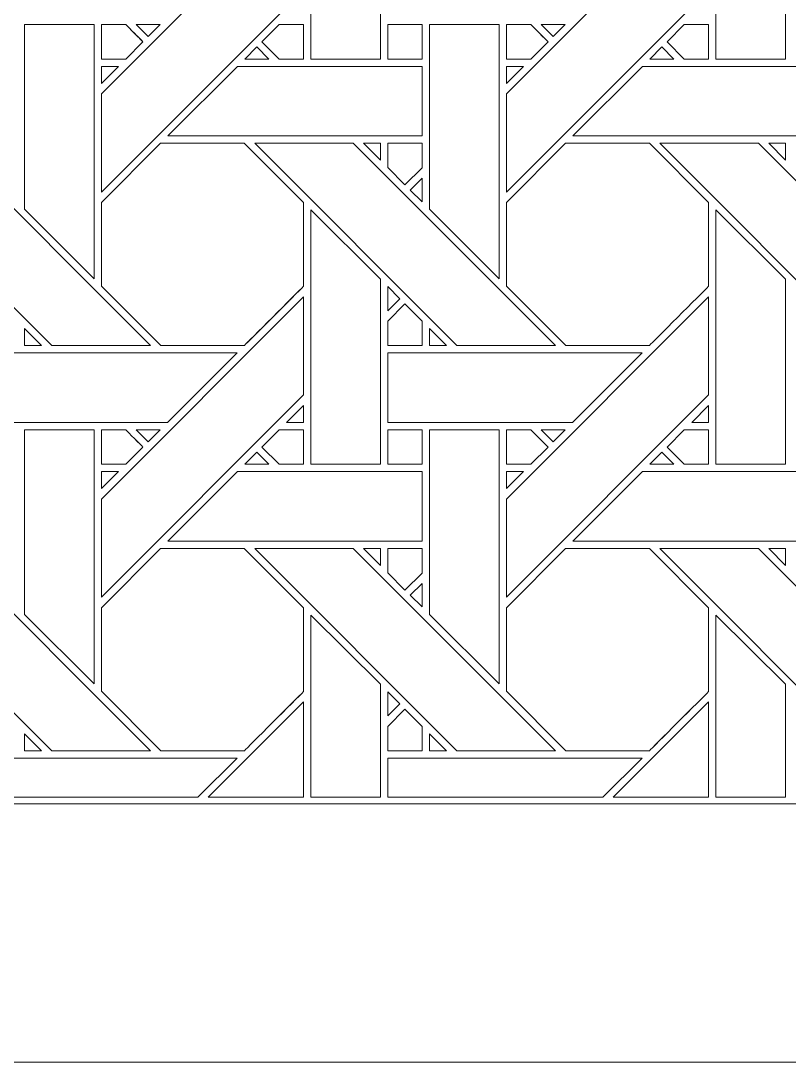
# Model space of a CAD drawing. Header units: inches. Extents: x 8.9 to 15.9, y 4.1 to 14.1.
# Drawn here: x 10.534 to 12.334, y 4.095 to 6.533 of the extents above; entities that cross this region are included whole.
import ezdxf

# ---------------------------------------------------------------- set-up
doc = ezdxf.new("R2010")
doc.units = ezdxf.units.IN
doc.header["$MEASUREMENT"] = 0
doc.layers.add('Design', color=7, linetype='Continuous', lineweight=0)

msp = doc.modelspace()

# ---------------------------------------------------------------- linework, layer by layer
at = {"layer": 'Design'}
for points, knots in [([(12.3829, 14.0948), (10.4499, 14.0948), (8.8829, 12.5278), (8.8829, 10.5948), (8.8829, 10.5948), (8.8829, 4.0948), (8.8829, 4.0948), (8.8829, 4.0948), (15.8829, 4.0948), (15.8829, 4.0948), (15.8829, 4.0948), (15.8829, 10.5948), (15.8829, 10.5948), (15.8829, 12.5278), (14.3159, 14.0948), (12.3829, 14.0948)], [0, 0, 0, 0, 1, 1, 1, 2, 2, 2, 3, 3, 3, 4, 4, 4, 5, 5, 5, 5]), ([(12.3829, 13.4898), (10.7865, 13.4898), (9.4879, 12.1911), (9.4879, 10.5948), (9.4879, 10.5948), (9.4879, 4.6998), (9.4879, 4.6998), (9.4879, 4.6998), (15.2779, 4.6998), (15.2779, 4.6998), (15.2779, 4.6998), (15.2779, 10.5948), (15.2779, 10.5948), (15.2779, 12.1911), (13.9792, 13.4898), (12.3829, 13.4898)], [0, 0, 0, 0, 1, 1, 1, 2, 2, 2, 3, 3, 3, 4, 4, 4, 5, 5, 5, 5]), ([(11.3765, 6.8769), (11.3765, 6.8769), (11.3765, 6.4432), (11.3765, 6.4432), (11.3765, 6.4432), (11.2137, 6.4432), (11.2137, 6.4432), (11.2137, 6.4432), (11.2137, 7.0391), (11.2137, 7.0391), (11.2137, 7.0391), (11.3765, 6.8769), (11.3765, 6.8769)], [0, 0, 0, 0, 1, 1, 1, 2, 2, 2, 3, 3, 3, 4, 4, 4, 4]), ([(12.3252, 6.8769), (12.3252, 6.8769), (12.3252, 6.4432), (12.3252, 6.4432), (12.3252, 6.4432), (12.1625, 6.4432), (12.1625, 6.4432), (12.1625, 6.4432), (12.1625, 7.0391), (12.1625, 7.0391), (12.1625, 7.0391), (12.3252, 6.8769), (12.3252, 6.8769)], [0, 0, 0, 0, 1, 1, 1, 2, 2, 2, 3, 3, 3, 4, 4, 4, 4]), ([(10.7229, 6.3619), (10.7229, 6.3619), (11.1966, 6.8355), (11.1966, 6.8355), (11.1966, 6.8355), (11.1966, 6.6055), (11.1966, 6.6055), (11.1966, 6.6055), (10.7229, 6.1318), (10.7229, 6.1318), (10.7229, 6.1318), (10.7229, 6.3619), (10.7229, 6.3619)], [0, 0, 0, 0, 1, 1, 1, 2, 2, 2, 3, 3, 3, 4, 4, 4, 4]), ([(11.6717, 6.3619), (11.6717, 6.3619), (12.1453, 6.8355), (12.1453, 6.8355), (12.1453, 6.8355), (12.1453, 6.6055), (12.1453, 6.6055), (12.1453, 6.6055), (11.6717, 6.1318), (11.6717, 6.1318), (11.6717, 6.1318), (11.6717, 6.3619), (11.6717, 6.3619)], [0, 0, 0, 0, 1, 1, 1, 2, 2, 2, 3, 3, 3, 4, 4, 4, 4]), ([(10.7058, 6.524), (10.7058, 6.524), (10.7058, 5.9289), (10.7058, 5.9289), (10.7058, 5.9289), (10.5429, 6.0918), (10.5429, 6.0918), (10.5429, 6.0918), (10.5429, 6.524), (10.5429, 6.524), (10.5429, 6.524), (10.7058, 6.524), (10.7058, 6.524)], [0, 0, 0, 0, 1, 1, 1, 2, 2, 2, 3, 3, 3, 4, 4, 4, 4]), ([(10.78, 6.524), (10.7851, 6.5189), (10.8159, 6.4881), (10.8203, 6.4836), (10.8203, 6.4836), (10.7799, 6.4432), (10.7799, 6.4432), (10.7799, 6.4432), (10.7229, 6.4432), (10.7229, 6.4432), (10.7229, 6.4432), (10.7229, 6.524), (10.7229, 6.524), (10.7229, 6.524), (10.78, 6.524), (10.78, 6.524)], [0, 0, 0, 0, 1, 1, 1, 2, 2, 2, 3, 3, 3, 4, 4, 4, 5, 5, 5, 5]), ([(10.8203, 6.4836), (10.8203, 6.4836), (10.7799, 6.4432), (10.7799, 6.4432), (10.7799, 6.4432), (10.7229, 6.4432), (10.7229, 6.4432), (10.7229, 6.4432), (10.7229, 6.524), (10.7229, 6.524), (10.7229, 6.524), (10.78, 6.524), (10.78, 6.524), (10.7855, 6.5185), (10.8203, 6.4836), (10.8203, 6.4836)], [0, 0, 0, 0, 1, 1, 1, 2, 2, 2, 3, 3, 3, 4, 4, 4, 5, 5, 5, 5]), ([(10.8044, 6.524), (10.8044, 6.524), (10.8608, 6.524), (10.8608, 6.524), (10.8608, 6.524), (10.8326, 6.4958), (10.8326, 6.4958), (10.8326, 6.4958), (10.8044, 6.524), (10.8044, 6.524)], [0, 0, 0, 0, 1, 1, 1, 2, 2, 2, 3, 3, 3, 3]), ([(11.1966, 6.524), (11.1966, 6.524), (11.1966, 6.4432), (11.1966, 6.4432), (11.1966, 6.4432), (11.1395, 6.4432), (11.1395, 6.4432), (11.1395, 6.4432), (11.0991, 6.4836), (11.0991, 6.4836), (11.0991, 6.4836), (11.1396, 6.524), (11.1396, 6.524), (11.1396, 6.524), (11.1966, 6.524), (11.1966, 6.524)], [0, 0, 0, 0, 1, 1, 1, 2, 2, 2, 3, 3, 3, 4, 4, 4, 5, 5, 5, 5]), ([(11.0991, 6.4836), (11.0991, 6.4836), (11.1396, 6.524), (11.1396, 6.524), (11.1396, 6.524), (11.1966, 6.524), (11.1966, 6.524), (11.1966, 6.524), (11.1966, 6.4432), (11.1966, 6.4432), (11.1966, 6.4432), (11.1395, 6.4432), (11.1395, 6.4432), (11.1395, 6.4432), (11.0991, 6.4836), (11.0991, 6.4836)], [0, 0, 0, 0, 1, 1, 1, 2, 2, 2, 3, 3, 3, 4, 4, 4, 5, 5, 5, 5]), ([(11.474, 6.4432), (11.474, 6.4432), (11.3938, 6.4432), (11.3938, 6.4432), (11.3938, 6.4432), (11.3938, 6.524), (11.3938, 6.524), (11.3938, 6.524), (11.474, 6.524), (11.474, 6.524), (11.474, 6.524), (11.474, 6.4432), (11.474, 6.4432)], [0, 0, 0, 0, 1, 1, 1, 2, 2, 2, 3, 3, 3, 4, 4, 4, 4]), ([(11.3938, 6.524), (11.3938, 6.524), (11.474, 6.524), (11.474, 6.524), (11.474, 6.524), (11.474, 6.4432), (11.474, 6.4432), (11.474, 6.4432), (11.3938, 6.4432), (11.3938, 6.4432), (11.3938, 6.4432), (11.3938, 6.524), (11.3938, 6.524)], [0, 0, 0, 0, 1, 1, 1, 2, 2, 2, 3, 3, 3, 4, 4, 4, 4]), ([(11.6545, 6.524), (11.6545, 6.524), (11.6545, 5.9289), (11.6545, 5.9289), (11.6545, 5.9289), (11.4916, 6.0918), (11.4916, 6.0918), (11.4916, 6.0918), (11.4916, 6.524), (11.4916, 6.524), (11.4916, 6.524), (11.6545, 6.524), (11.6545, 6.524)], [0, 0, 0, 0, 1, 1, 1, 2, 2, 2, 3, 3, 3, 4, 4, 4, 4]), ([(11.7287, 6.524), (11.7339, 6.5189), (11.7646, 6.4881), (11.7691, 6.4836), (11.7691, 6.4836), (11.7286, 6.4432), (11.7286, 6.4432), (11.7286, 6.4432), (11.6717, 6.4432), (11.6717, 6.4432), (11.6717, 6.4432), (11.6717, 6.524), (11.6717, 6.524), (11.6717, 6.524), (11.7287, 6.524), (11.7287, 6.524)], [0, 0, 0, 0, 1, 1, 1, 2, 2, 2, 3, 3, 3, 4, 4, 4, 5, 5, 5, 5]), ([(11.6717, 6.524), (11.6717, 6.524), (11.7287, 6.524), (11.7287, 6.524), (11.734, 6.5188), (11.7647, 6.488), (11.7691, 6.4836), (11.7691, 6.4836), (11.7286, 6.4432), (11.7286, 6.4432), (11.7286, 6.4432), (11.6717, 6.4432), (11.6717, 6.4432), (11.6717, 6.4432), (11.6717, 6.524), (11.6717, 6.524)], [0, 0, 0, 0, 1, 1, 1, 2, 2, 2, 3, 3, 3, 4, 4, 4, 5, 5, 5, 5]), ([(11.8096, 6.524), (11.8096, 6.524), (11.7813, 6.4958), (11.7813, 6.4958), (11.7813, 6.4958), (11.7531, 6.524), (11.7531, 6.524), (11.7531, 6.524), (11.8096, 6.524), (11.8096, 6.524)], [0, 0, 0, 0, 1, 1, 1, 2, 2, 2, 3, 3, 3, 3]), ([(12.1453, 6.524), (12.1453, 6.524), (12.1453, 6.4432), (12.1453, 6.4432), (12.1453, 6.4432), (12.0882, 6.4432), (12.0882, 6.4432), (12.0882, 6.4432), (12.0479, 6.4836), (12.0479, 6.4836), (12.0479, 6.4836), (12.0883, 6.524), (12.0883, 6.524), (12.0883, 6.524), (12.1453, 6.524), (12.1453, 6.524)], [0, 0, 0, 0, 1, 1, 1, 2, 2, 2, 3, 3, 3, 4, 4, 4, 5, 5, 5, 5]), ([(12.0479, 6.4836), (12.0479, 6.4836), (12.0883, 6.524), (12.0883, 6.524), (12.0883, 6.524), (12.1453, 6.524), (12.1453, 6.524), (12.1453, 6.524), (12.1453, 6.4432), (12.1453, 6.4432), (12.1453, 6.4432), (12.0882, 6.4432), (12.0882, 6.4432), (12.0882, 6.4432), (12.0479, 6.4836), (12.0479, 6.4836)], [0, 0, 0, 0, 1, 1, 1, 2, 2, 2, 3, 3, 3, 4, 4, 4, 5, 5, 5, 5]), ([(11.1153, 6.4432), (11.1153, 6.4432), (11.0588, 6.4432), (11.0588, 6.4432), (11.0588, 6.4432), (11.087, 6.4715), (11.087, 6.4715), (11.087, 6.4715), (11.1153, 6.4432), (11.1153, 6.4432)], [0, 0, 0, 0, 1, 1, 1, 2, 2, 2, 3, 3, 3, 3]), ([(12.064, 6.4432), (12.064, 6.4432), (12.0075, 6.4432), (12.0075, 6.4432), (12.0075, 6.4432), (12.0358, 6.4715), (12.0358, 6.4715), (12.0358, 6.4715), (12.064, 6.4432), (12.064, 6.4432)], [0, 0, 0, 0, 1, 1, 1, 2, 2, 2, 3, 3, 3, 3]), ([(10.7628, 6.4261), (10.7628, 6.4261), (10.7229, 6.3863), (10.7229, 6.3863), (10.7229, 6.3863), (10.7229, 6.4261), (10.7229, 6.4261), (10.7229, 6.4261), (10.7628, 6.4261), (10.7628, 6.4261)], [0, 0, 0, 0, 1, 1, 1, 2, 2, 2, 3, 3, 3, 3]), ([(10.8788, 6.2633), (10.8788, 6.2633), (11.0416, 6.4261), (11.0416, 6.4261), (11.0416, 6.4261), (11.4741, 6.4261), (11.4741, 6.4261), (11.4741, 6.4261), (11.4741, 6.2633), (11.4741, 6.2633), (11.4741, 6.2633), (10.8788, 6.2633), (10.8788, 6.2633)], [0, 0, 0, 0, 1, 1, 1, 2, 2, 2, 3, 3, 3, 4, 4, 4, 4]), ([(11.7115, 6.4261), (11.7115, 6.4261), (11.6717, 6.3863), (11.6717, 6.3863), (11.6717, 6.3863), (11.6717, 6.4261), (11.6717, 6.4261), (11.6717, 6.4261), (11.7115, 6.4261), (11.7115, 6.4261)], [0, 0, 0, 0, 1, 1, 1, 2, 2, 2, 3, 3, 3, 3]), ([(11.8275, 6.2633), (11.8275, 6.2633), (11.9904, 6.4261), (11.9904, 6.4261), (11.9904, 6.4261), (12.4228, 6.4261), (12.4228, 6.4261), (12.4228, 6.4261), (12.4228, 6.2633), (12.4228, 6.2633), (12.4228, 6.2633), (11.8275, 6.2633), (11.8275, 6.2633)], [0, 0, 0, 0, 1, 1, 1, 2, 2, 2, 3, 3, 3, 4, 4, 4, 4]), ([(10.3643, 6.2462), (10.3643, 6.2462), (10.838, 5.7725), (10.838, 5.7725), (10.838, 5.7725), (10.6069, 5.7725), (10.6069, 5.7725), (10.6069, 5.7725), (10.1334, 6.2462), (10.1334, 6.2462), (10.1334, 6.2462), (10.3643, 6.2462), (10.3643, 6.2462)], [0, 0, 0, 0, 1, 1, 1, 2, 2, 2, 3, 3, 3, 4, 4, 4, 4]), ([(10.8616, 6.2461), (10.8616, 6.2461), (11.0578, 6.2461), (11.0578, 6.2461), (11.0578, 6.2461), (11.1966, 6.1074), (11.1966, 6.1074), (11.1966, 6.1074), (11.1966, 5.9112), (11.1966, 5.9112), (11.1788, 5.8932), (11.0669, 5.7815), (11.0579, 5.7725), (11.0579, 5.7725), (10.8622, 5.7725), (10.8622, 5.7725), (10.8622, 5.7725), (10.7229, 5.9117), (10.7229, 5.9117), (10.7229, 5.9117), (10.7229, 6.1074), (10.7229, 6.1074), (10.7229, 6.1074), (10.8616, 6.2461), (10.8616, 6.2461)], [0, 0, 0, 0, 1, 1, 1, 2, 2, 2, 3, 3, 3, 4, 4, 4, 5, 5, 5, 6, 6, 6, 7, 7, 7, 8, 8, 8, 8]), ([(10.7229, 6.1074), (10.7229, 6.1074), (10.8616, 6.2461), (10.8616, 6.2461), (10.8616, 6.2461), (11.0578, 6.2461), (11.0578, 6.2461), (11.0578, 6.2461), (11.1966, 6.1074), (11.1966, 6.1074), (11.1966, 6.1074), (11.1966, 5.9112), (11.1966, 5.9112), (11.1784, 5.8929), (11.0666, 5.7812), (11.0579, 5.7725), (11.0579, 5.7725), (10.8622, 5.7725), (10.8622, 5.7725), (10.8622, 5.7725), (10.7229, 5.9117), (10.7229, 5.9117), (10.7229, 5.9117), (10.7229, 6.1074), (10.7229, 6.1074)], [0, 0, 0, 0, 1, 1, 1, 2, 2, 2, 3, 3, 3, 4, 4, 4, 5, 5, 5, 6, 6, 6, 7, 7, 7, 8, 8, 8, 8]), ([(11.0821, 6.2462), (11.0821, 6.2462), (11.313, 6.2462), (11.313, 6.2462), (11.313, 6.2462), (11.7867, 5.7725), (11.7867, 5.7725), (11.7867, 5.7725), (11.5556, 5.7725), (11.5556, 5.7725), (11.5556, 5.7725), (11.0821, 6.2462), (11.0821, 6.2462)], [0, 0, 0, 0, 1, 1, 1, 2, 2, 2, 3, 3, 3, 4, 4, 4, 4]), ([(11.3766, 6.2461), (11.3766, 6.2461), (11.3766, 6.2063), (11.3766, 6.2063), (11.3766, 6.2063), (11.3372, 6.2461), (11.3372, 6.2461), (11.3372, 6.2461), (11.3766, 6.2461), (11.3766, 6.2461)], [0, 0, 0, 0, 1, 1, 1, 2, 2, 2, 3, 3, 3, 3]), ([(11.474, 6.2461), (11.474, 6.2461), (11.474, 6.1885), (11.474, 6.1885), (11.474, 6.1885), (11.4341, 6.1486), (11.4341, 6.1486), (11.4341, 6.1486), (11.3938, 6.1889), (11.3938, 6.1889), (11.3938, 6.1889), (11.3938, 6.2461), (11.3938, 6.2461), (11.3938, 6.2461), (11.474, 6.2461), (11.474, 6.2461)], [0, 0, 0, 0, 1, 1, 1, 2, 2, 2, 3, 3, 3, 4, 4, 4, 5, 5, 5, 5]), ([(11.4341, 6.1486), (11.4341, 6.1486), (11.3938, 6.1889), (11.3938, 6.1889), (11.3938, 6.1889), (11.3938, 6.2461), (11.3938, 6.2461), (11.3938, 6.2461), (11.474, 6.2461), (11.474, 6.2461), (11.474, 6.2461), (11.474, 6.1885), (11.474, 6.1885), (11.474, 6.1885), (11.4341, 6.1486), (11.4341, 6.1486)], [0, 0, 0, 0, 1, 1, 1, 2, 2, 2, 3, 3, 3, 4, 4, 4, 5, 5, 5, 5]), ([(11.8104, 6.2461), (11.8104, 6.2461), (12.0066, 6.2461), (12.0066, 6.2461), (12.0066, 6.2461), (12.1453, 6.1074), (12.1453, 6.1074), (12.1453, 6.1074), (12.1453, 5.9112), (12.1453, 5.9112), (12.1275, 5.8932), (12.0156, 5.7815), (12.0066, 5.7725), (12.0066, 5.7725), (11.8109, 5.7725), (11.8109, 5.7725), (11.8109, 5.7725), (11.6717, 5.9117), (11.6717, 5.9117), (11.6717, 5.9117), (11.6717, 6.1074), (11.6717, 6.1074), (11.6717, 6.1074), (11.8104, 6.2461), (11.8104, 6.2461)], [0, 0, 0, 0, 1, 1, 1, 2, 2, 2, 3, 3, 3, 4, 4, 4, 5, 5, 5, 6, 6, 6, 7, 7, 7, 8, 8, 8, 8]), ([(11.6717, 5.9117), (11.6717, 5.9117), (11.6717, 6.1074), (11.6717, 6.1074), (11.6717, 6.1074), (11.8104, 6.2461), (11.8104, 6.2461), (11.8104, 6.2461), (12.0066, 6.2461), (12.0066, 6.2461), (12.0066, 6.2461), (12.1453, 6.1074), (12.1453, 6.1074), (12.1453, 6.1074), (12.1453, 5.9112), (12.1453, 5.9112), (12.1275, 5.8932), (12.0156, 5.7815), (12.0066, 5.7725), (12.0066, 5.7725), (11.8109, 5.7725), (11.8109, 5.7725), (11.8109, 5.7725), (11.6717, 5.9117), (11.6717, 5.9117)], [0, 0, 0, 0, 1, 1, 1, 2, 2, 2, 3, 3, 3, 4, 4, 4, 5, 5, 5, 6, 6, 6, 7, 7, 7, 8, 8, 8, 8]), ([(12.0308, 6.2462), (12.0308, 6.2462), (12.2618, 6.2462), (12.2618, 6.2462), (12.2618, 6.2462), (12.7354, 5.7725), (12.7354, 5.7725), (12.7354, 5.7725), (12.5044, 5.7725), (12.5044, 5.7725), (12.5044, 5.7725), (12.0308, 6.2462), (12.0308, 6.2462)], [0, 0, 0, 0, 1, 1, 1, 2, 2, 2, 3, 3, 3, 4, 4, 4, 4]), ([(12.3253, 6.2461), (12.3253, 6.2461), (12.3253, 6.2063), (12.3253, 6.2063), (12.3253, 6.2063), (12.2859, 6.2461), (12.2859, 6.2461), (12.2859, 6.2461), (12.3253, 6.2461), (12.3253, 6.2461)], [0, 0, 0, 0, 1, 1, 1, 2, 2, 2, 3, 3, 3, 3]), ([(11.4741, 6.1643), (11.4741, 6.1643), (11.4741, 6.1091), (11.4741, 6.1091), (11.4741, 6.1091), (11.4463, 6.1365), (11.4463, 6.1365), (11.4463, 6.1365), (11.4741, 6.1643), (11.4741, 6.1643)], [0, 0, 0, 0, 1, 1, 1, 2, 2, 2, 3, 3, 3, 3]), ([(11.3765, 5.9282), (11.3765, 5.9282), (11.3765, 5.4945), (11.3765, 5.4945), (11.3765, 5.4945), (11.2137, 5.4945), (11.2137, 5.4945), (11.2137, 5.4945), (11.2137, 6.0903), (11.2137, 6.0903), (11.2137, 6.0903), (11.3765, 5.9282), (11.3765, 5.9282)], [0, 0, 0, 0, 1, 1, 1, 2, 2, 2, 3, 3, 3, 4, 4, 4, 4]), ([(12.3252, 5.9282), (12.3252, 5.9282), (12.3252, 5.4945), (12.3252, 5.4945), (12.3252, 5.4945), (12.1625, 5.4945), (12.1625, 5.4945), (12.1625, 5.4945), (12.1625, 6.0903), (12.1625, 6.0903), (12.1625, 6.0903), (12.3252, 5.9282), (12.3252, 5.9282)], [0, 0, 0, 0, 1, 1, 1, 2, 2, 2, 3, 3, 3, 4, 4, 4, 4]), ([(11.3938, 5.8539), (11.3938, 5.8539), (11.3938, 5.9107), (11.3938, 5.9107), (11.3938, 5.9107), (11.422, 5.8821), (11.422, 5.8821), (11.422, 5.8821), (11.3938, 5.8539), (11.3938, 5.8539)], [0, 0, 0, 0, 1, 1, 1, 2, 2, 2, 3, 3, 3, 3]), ([(10.7229, 5.4132), (10.7229, 5.4132), (11.1966, 5.8868), (11.1966, 5.8868), (11.1966, 5.8868), (11.1966, 5.6567), (11.1966, 5.6567), (11.1966, 5.6567), (10.7229, 5.1831), (10.7229, 5.1831), (10.7229, 5.1831), (10.7229, 5.4132), (10.7229, 5.4132)], [0, 0, 0, 0, 1, 1, 1, 2, 2, 2, 3, 3, 3, 4, 4, 4, 4]), ([(11.6717, 5.4132), (11.6717, 5.4132), (12.1453, 5.8868), (12.1453, 5.8868), (12.1453, 5.8868), (12.1453, 5.6567), (12.1453, 5.6567), (12.1453, 5.6567), (11.6717, 5.1831), (11.6717, 5.1831), (11.6717, 5.1831), (11.6717, 5.4132), (11.6717, 5.4132)], [0, 0, 0, 0, 1, 1, 1, 2, 2, 2, 3, 3, 3, 4, 4, 4, 4]), ([(11.3938, 5.7722), (11.3938, 5.7722), (11.3938, 5.8295), (11.3938, 5.8295), (11.3938, 5.8295), (11.4341, 5.8699), (11.4341, 5.8699), (11.4341, 5.8699), (11.4745, 5.8295), (11.4745, 5.8295), (11.4745, 5.8295), (11.4745, 5.7722), (11.4745, 5.7722), (11.4745, 5.7722), (11.3938, 5.7722), (11.3938, 5.7722)], [0, 0, 0, 0, 1, 1, 1, 2, 2, 2, 3, 3, 3, 4, 4, 4, 5, 5, 5, 5]), ([(11.3938, 5.7722), (11.3938, 5.7722), (11.3938, 5.8295), (11.3938, 5.8295), (11.3938, 5.8295), (11.4341, 5.8699), (11.4341, 5.8699), (11.4341, 5.8699), (11.4745, 5.8295), (11.4745, 5.8295), (11.4745, 5.8295), (11.4745, 5.7722), (11.4745, 5.7722), (11.4745, 5.7722), (11.3938, 5.7722), (11.3938, 5.7722)], [0, 0, 0, 0, 1, 1, 1, 2, 2, 2, 3, 3, 3, 4, 4, 4, 5, 5, 5, 5]), ([(10.5827, 5.7725), (10.5827, 5.7725), (10.543, 5.7725), (10.543, 5.7725), (10.543, 5.7725), (10.543, 5.8123), (10.543, 5.8123), (10.543, 5.8123), (10.5827, 5.7725), (10.5827, 5.7725)], [0, 0, 0, 0, 1, 1, 1, 2, 2, 2, 3, 3, 3, 3]), ([(11.5314, 5.7725), (11.5314, 5.7725), (11.4917, 5.7725), (11.4917, 5.7725), (11.4917, 5.7725), (11.4917, 5.8123), (11.4917, 5.8123), (11.4917, 5.8123), (11.5314, 5.7725), (11.5314, 5.7725)], [0, 0, 0, 0, 1, 1, 1, 2, 2, 2, 3, 3, 3, 3]), ([(10.4451, 5.5926), (10.4451, 5.5926), (10.4451, 5.7552), (10.4451, 5.7552), (10.4451, 5.7552), (11.0408, 5.7552), (11.0408, 5.7552), (11.0408, 5.7552), (10.8781, 5.5926), (10.8781, 5.5926), (10.8781, 5.5926), (10.4451, 5.5926), (10.4451, 5.5926)], [0, 0, 0, 0, 1, 1, 1, 2, 2, 2, 3, 3, 3, 4, 4, 4, 4]), ([(11.3938, 5.5926), (11.3938, 5.5926), (11.3938, 5.7552), (11.3938, 5.7552), (11.3938, 5.7552), (11.9895, 5.7552), (11.9895, 5.7552), (11.9895, 5.7552), (11.8268, 5.5926), (11.8268, 5.5926), (11.8268, 5.5926), (11.3938, 5.5926), (11.3938, 5.5926)], [0, 0, 0, 0, 1, 1, 1, 2, 2, 2, 3, 3, 3, 4, 4, 4, 4]), ([(11.1568, 5.5926), (11.1568, 5.5926), (11.1966, 5.6323), (11.1966, 5.6323), (11.1966, 5.6323), (11.1966, 5.5926), (11.1966, 5.5926), (11.1966, 5.5926), (11.1568, 5.5926), (11.1568, 5.5926)], [0, 0, 0, 0, 1, 1, 1, 2, 2, 2, 3, 3, 3, 3]), ([(12.1056, 5.5926), (12.1056, 5.5926), (12.1453, 5.6323), (12.1453, 5.6323), (12.1453, 5.6323), (12.1453, 5.5926), (12.1453, 5.5926), (12.1453, 5.5926), (12.1056, 5.5926), (12.1056, 5.5926)], [0, 0, 0, 0, 1, 1, 1, 2, 2, 2, 3, 3, 3, 3]), ([(10.7058, 5.5753), (10.7058, 5.5753), (10.7058, 4.9802), (10.7058, 4.9802), (10.7058, 4.9802), (10.5429, 5.1431), (10.5429, 5.1431), (10.5429, 5.1431), (10.5429, 5.5753), (10.5429, 5.5753), (10.5429, 5.5753), (10.7058, 5.5753), (10.7058, 5.5753)], [0, 0, 0, 0, 1, 1, 1, 2, 2, 2, 3, 3, 3, 4, 4, 4, 4]), ([(10.78, 5.5753), (10.7851, 5.5701), (10.8159, 5.5393), (10.8203, 5.5349), (10.8203, 5.5349), (10.7799, 5.4945), (10.7799, 5.4945), (10.7799, 5.4945), (10.7229, 5.4945), (10.7229, 5.4945), (10.7229, 5.4945), (10.7229, 5.5753), (10.7229, 5.5753), (10.7229, 5.5753), (10.78, 5.5753), (10.78, 5.5753)], [0, 0, 0, 0, 1, 1, 1, 2, 2, 2, 3, 3, 3, 4, 4, 4, 5, 5, 5, 5]), ([(10.7229, 5.5753), (10.7229, 5.5753), (10.78, 5.5753), (10.78, 5.5753), (10.7852, 5.5701), (10.816, 5.5392), (10.8203, 5.5349), (10.8203, 5.5349), (10.7799, 5.4945), (10.7799, 5.4945), (10.7799, 5.4945), (10.7229, 5.4945), (10.7229, 5.4945), (10.7229, 5.4945), (10.7229, 5.5753), (10.7229, 5.5753)], [0, 0, 0, 0, 1, 1, 1, 2, 2, 2, 3, 3, 3, 4, 4, 4, 5, 5, 5, 5]), ([(10.8608, 5.5753), (10.8608, 5.5753), (10.8326, 5.5471), (10.8326, 5.5471), (10.8326, 5.5471), (10.8044, 5.5753), (10.8044, 5.5753), (10.8044, 5.5753), (10.8608, 5.5753), (10.8608, 5.5753)], [0, 0, 0, 0, 1, 1, 1, 2, 2, 2, 3, 3, 3, 3]), ([(11.1966, 5.5753), (11.1966, 5.5753), (11.1966, 5.4945), (11.1966, 5.4945), (11.1966, 5.4945), (11.1395, 5.4945), (11.1395, 5.4945), (11.1395, 5.4945), (11.0991, 5.5348), (11.0991, 5.5348), (11.0991, 5.5348), (11.1396, 5.5753), (11.1396, 5.5753), (11.1396, 5.5753), (11.1966, 5.5753), (11.1966, 5.5753)], [0, 0, 0, 0, 1, 1, 1, 2, 2, 2, 3, 3, 3, 4, 4, 4, 5, 5, 5, 5]), ([(11.0991, 5.5348), (11.0991, 5.5348), (11.1396, 5.5753), (11.1396, 5.5753), (11.1396, 5.5753), (11.1966, 5.5753), (11.1966, 5.5753), (11.1966, 5.5753), (11.1966, 5.4945), (11.1966, 5.4945), (11.1966, 5.4945), (11.1395, 5.4945), (11.1395, 5.4945), (11.1395, 5.4945), (11.0991, 5.5348), (11.0991, 5.5348)], [0, 0, 0, 0, 1, 1, 1, 2, 2, 2, 3, 3, 3, 4, 4, 4, 5, 5, 5, 5]), ([(11.474, 5.4945), (11.474, 5.4945), (11.3938, 5.4945), (11.3938, 5.4945), (11.3938, 5.4945), (11.3938, 5.5753), (11.3938, 5.5753), (11.3938, 5.5753), (11.474, 5.5753), (11.474, 5.5753), (11.474, 5.5753), (11.474, 5.4945), (11.474, 5.4945)], [0, 0, 0, 0, 1, 1, 1, 2, 2, 2, 3, 3, 3, 4, 4, 4, 4]), ([(11.3938, 5.5753), (11.3938, 5.5753), (11.474, 5.5753), (11.474, 5.5753), (11.474, 5.5753), (11.474, 5.4945), (11.474, 5.4945), (11.474, 5.4945), (11.3938, 5.4945), (11.3938, 5.4945), (11.3938, 5.4945), (11.3938, 5.5753), (11.3938, 5.5753)], [0, 0, 0, 0, 1, 1, 1, 2, 2, 2, 3, 3, 3, 4, 4, 4, 4]), ([(11.6545, 5.5753), (11.6545, 5.5753), (11.6545, 4.9802), (11.6545, 4.9802), (11.6545, 4.9802), (11.4916, 5.1431), (11.4916, 5.1431), (11.4916, 5.1431), (11.4916, 5.5753), (11.4916, 5.5753), (11.4916, 5.5753), (11.6545, 5.5753), (11.6545, 5.5753)], [0, 0, 0, 0, 1, 1, 1, 2, 2, 2, 3, 3, 3, 4, 4, 4, 4]), ([(11.7287, 5.5753), (11.7339, 5.5701), (11.7646, 5.5393), (11.7691, 5.5349), (11.7691, 5.5349), (11.7286, 5.4945), (11.7286, 5.4945), (11.7286, 5.4945), (11.6717, 5.4945), (11.6717, 5.4945), (11.6717, 5.4945), (11.6717, 5.5753), (11.6717, 5.5753), (11.6717, 5.5753), (11.7287, 5.5753), (11.7287, 5.5753)], [0, 0, 0, 0, 1, 1, 1, 2, 2, 2, 3, 3, 3, 4, 4, 4, 5, 5, 5, 5]), ([(11.6717, 5.5753), (11.6717, 5.5753), (11.7287, 5.5753), (11.7287, 5.5753), (11.734, 5.57), (11.7649, 5.5391), (11.7691, 5.5349), (11.7691, 5.5349), (11.7286, 5.4945), (11.7286, 5.4945), (11.7286, 5.4945), (11.6717, 5.4945), (11.6717, 5.4945), (11.6717, 5.4945), (11.6717, 5.5753), (11.6717, 5.5753)], [0, 0, 0, 0, 1, 1, 1, 2, 2, 2, 3, 3, 3, 4, 4, 4, 5, 5, 5, 5]), ([(11.8096, 5.5753), (11.8096, 5.5753), (11.7813, 5.5471), (11.7813, 5.5471), (11.7813, 5.5471), (11.7531, 5.5753), (11.7531, 5.5753), (11.7531, 5.5753), (11.8096, 5.5753), (11.8096, 5.5753)], [0, 0, 0, 0, 1, 1, 1, 2, 2, 2, 3, 3, 3, 3]), ([(12.1453, 5.5753), (12.1453, 5.5753), (12.1453, 5.4945), (12.1453, 5.4945), (12.1453, 5.4945), (12.0882, 5.4945), (12.0882, 5.4945), (12.0882, 5.4945), (12.0479, 5.5348), (12.0479, 5.5348), (12.0479, 5.5348), (12.0883, 5.5753), (12.0883, 5.5753), (12.0883, 5.5753), (12.1453, 5.5753), (12.1453, 5.5753)], [0, 0, 0, 0, 1, 1, 1, 2, 2, 2, 3, 3, 3, 4, 4, 4, 5, 5, 5, 5]), ([(12.0479, 5.5348), (12.0479, 5.5348), (12.0883, 5.5753), (12.0883, 5.5753), (12.0883, 5.5753), (12.1453, 5.5753), (12.1453, 5.5753), (12.1453, 5.5753), (12.1453, 5.4945), (12.1453, 5.4945), (12.1453, 5.4945), (12.0882, 5.4945), (12.0882, 5.4945), (12.0882, 5.4945), (12.0479, 5.5348), (12.0479, 5.5348)], [0, 0, 0, 0, 1, 1, 1, 2, 2, 2, 3, 3, 3, 4, 4, 4, 5, 5, 5, 5]), ([(11.1153, 5.4945), (11.1153, 5.4945), (11.0588, 5.4945), (11.0588, 5.4945), (11.0588, 5.4945), (11.087, 5.5228), (11.087, 5.5228), (11.087, 5.5228), (11.1153, 5.4945), (11.1153, 5.4945)], [0, 0, 0, 0, 1, 1, 1, 2, 2, 2, 3, 3, 3, 3]), ([(12.064, 5.4945), (12.064, 5.4945), (12.0075, 5.4945), (12.0075, 5.4945), (12.0075, 5.4945), (12.0358, 5.5228), (12.0358, 5.5228), (12.0358, 5.5228), (12.064, 5.4945), (12.064, 5.4945)], [0, 0, 0, 0, 1, 1, 1, 2, 2, 2, 3, 3, 3, 3]), ([(10.7628, 5.4774), (10.7628, 5.4774), (10.7229, 5.4375), (10.7229, 5.4375), (10.7229, 5.4375), (10.7229, 5.4774), (10.7229, 5.4774), (10.7229, 5.4774), (10.7628, 5.4774), (10.7628, 5.4774)], [0, 0, 0, 0, 1, 1, 1, 2, 2, 2, 3, 3, 3, 3]), ([(10.8788, 5.3145), (10.8788, 5.3145), (11.0416, 5.4774), (11.0416, 5.4774), (11.0416, 5.4774), (11.4741, 5.4774), (11.4741, 5.4774), (11.4741, 5.4774), (11.4741, 5.3145), (11.4741, 5.3145), (11.4741, 5.3145), (10.8788, 5.3145), (10.8788, 5.3145)], [0, 0, 0, 0, 1, 1, 1, 2, 2, 2, 3, 3, 3, 4, 4, 4, 4]), ([(11.7115, 5.4774), (11.7115, 5.4774), (11.6717, 5.4375), (11.6717, 5.4375), (11.6717, 5.4375), (11.6717, 5.4774), (11.6717, 5.4774), (11.6717, 5.4774), (11.7115, 5.4774), (11.7115, 5.4774)], [0, 0, 0, 0, 1, 1, 1, 2, 2, 2, 3, 3, 3, 3]), ([(11.8275, 5.3146), (11.8275, 5.3146), (11.9904, 5.4774), (11.9904, 5.4774), (11.9904, 5.4774), (12.4228, 5.4774), (12.4228, 5.4774), (12.4228, 5.4774), (12.4228, 5.3146), (12.4228, 5.3146), (12.4228, 5.3146), (11.8275, 5.3146), (11.8275, 5.3146)], [0, 0, 0, 0, 1, 1, 1, 2, 2, 2, 3, 3, 3, 4, 4, 4, 4]), ([(10.1334, 5.2974), (10.1334, 5.2974), (10.3643, 5.2974), (10.3643, 5.2974), (10.3643, 5.2974), (10.838, 4.8238), (10.838, 4.8238), (10.838, 4.8238), (10.6069, 4.8238), (10.6069, 4.8238), (10.6069, 4.8238), (10.1334, 5.2974), (10.1334, 5.2974)], [0, 0, 0, 0, 1, 1, 1, 2, 2, 2, 3, 3, 3, 4, 4, 4, 4]), ([(10.8616, 5.2974), (10.8616, 5.2974), (11.0578, 5.2974), (11.0578, 5.2974), (11.0578, 5.2974), (11.1966, 5.1587), (11.1966, 5.1587), (11.1966, 5.1587), (11.1966, 4.9624), (11.1966, 4.9624), (11.1788, 4.9445), (11.0669, 4.8328), (11.0579, 4.8238), (11.0579, 4.8238), (10.8622, 4.8238), (10.8622, 4.8238), (10.8622, 4.8238), (10.7229, 4.963), (10.7229, 4.963), (10.7229, 4.963), (10.7229, 5.1587), (10.7229, 5.1587), (10.7229, 5.1587), (10.8616, 5.2974), (10.8616, 5.2974)], [0, 0, 0, 0, 1, 1, 1, 2, 2, 2, 3, 3, 3, 4, 4, 4, 5, 5, 5, 6, 6, 6, 7, 7, 7, 8, 8, 8, 8]), ([(10.7229, 4.963), (10.7229, 4.963), (10.7229, 5.1587), (10.7229, 5.1587), (10.7229, 5.1587), (10.8616, 5.2974), (10.8616, 5.2974), (10.8616, 5.2974), (11.0578, 5.2974), (11.0578, 5.2974), (11.0578, 5.2974), (11.1966, 5.1587), (11.1966, 5.1587), (11.1966, 5.1587), (11.1966, 4.9624), (11.1966, 4.9624), (11.1786, 4.9444), (11.0668, 4.8327), (11.0579, 4.8238), (11.0579, 4.8238), (10.8622, 4.8238), (10.8622, 4.8238), (10.8622, 4.8238), (10.7229, 4.963), (10.7229, 4.963)], [0, 0, 0, 0, 1, 1, 1, 2, 2, 2, 3, 3, 3, 4, 4, 4, 5, 5, 5, 6, 6, 6, 7, 7, 7, 8, 8, 8, 8]), ([(11.0821, 5.2974), (11.0821, 5.2974), (11.313, 5.2974), (11.313, 5.2974), (11.313, 5.2974), (11.7867, 4.8238), (11.7867, 4.8238), (11.7867, 4.8238), (11.5557, 4.8238), (11.5557, 4.8238), (11.5557, 4.8238), (11.0821, 5.2974), (11.0821, 5.2974)], [0, 0, 0, 0, 1, 1, 1, 2, 2, 2, 3, 3, 3, 4, 4, 4, 4]), ([(11.3766, 5.2974), (11.3766, 5.2974), (11.3766, 5.2576), (11.3766, 5.2576), (11.3766, 5.2576), (11.3372, 5.2974), (11.3372, 5.2974), (11.3372, 5.2974), (11.3766, 5.2974), (11.3766, 5.2974)], [0, 0, 0, 0, 1, 1, 1, 2, 2, 2, 3, 3, 3, 3]), ([(11.474, 5.2974), (11.474, 5.2974), (11.474, 5.2398), (11.474, 5.2398), (11.474, 5.2398), (11.4341, 5.1998), (11.4341, 5.1998), (11.4341, 5.1998), (11.3938, 5.2402), (11.3938, 5.2402), (11.3938, 5.2402), (11.3938, 5.2974), (11.3938, 5.2974), (11.3938, 5.2974), (11.474, 5.2974), (11.474, 5.2974)], [0, 0, 0, 0, 1, 1, 1, 2, 2, 2, 3, 3, 3, 4, 4, 4, 5, 5, 5, 5]), ([(11.4341, 5.1998), (11.4341, 5.1998), (11.3938, 5.2402), (11.3938, 5.2402), (11.3938, 5.2402), (11.3938, 5.2974), (11.3938, 5.2974), (11.3938, 5.2974), (11.474, 5.2974), (11.474, 5.2974), (11.474, 5.2974), (11.474, 5.2398), (11.474, 5.2398), (11.474, 5.2398), (11.4341, 5.1998), (11.4341, 5.1998)], [0, 0, 0, 0, 1, 1, 1, 2, 2, 2, 3, 3, 3, 4, 4, 4, 5, 5, 5, 5]), ([(11.8104, 5.2974), (11.8104, 5.2974), (12.0066, 5.2974), (12.0066, 5.2974), (12.0066, 5.2974), (12.1453, 5.1587), (12.1453, 5.1587), (12.1453, 5.1587), (12.1453, 4.9624), (12.1453, 4.9624), (12.1275, 4.9445), (12.0156, 4.8328), (12.0066, 4.8238), (12.0066, 4.8238), (11.8109, 4.8238), (11.8109, 4.8238), (11.8109, 4.8238), (11.6717, 4.963), (11.6717, 4.963), (11.6717, 4.963), (11.6717, 5.1587), (11.6717, 5.1587), (11.6717, 5.1587), (11.8104, 5.2974), (11.8104, 5.2974)], [0, 0, 0, 0, 1, 1, 1, 2, 2, 2, 3, 3, 3, 4, 4, 4, 5, 5, 5, 6, 6, 6, 7, 7, 7, 8, 8, 8, 8]), ([(11.6717, 4.963), (11.6717, 4.963), (11.6717, 5.1587), (11.6717, 5.1587), (11.6717, 5.1587), (11.8104, 5.2974), (11.8104, 5.2974), (11.8104, 5.2974), (12.0066, 5.2974), (12.0066, 5.2974), (12.0066, 5.2974), (12.1453, 5.1587), (12.1453, 5.1587), (12.1453, 5.1587), (12.1453, 4.9624), (12.1453, 4.9624), (12.1274, 4.9444), (12.0155, 4.8327), (12.0066, 4.8238), (12.0066, 4.8238), (11.8109, 4.8238), (11.8109, 4.8238), (11.8109, 4.8238), (11.6717, 4.963), (11.6717, 4.963)], [0, 0, 0, 0, 1, 1, 1, 2, 2, 2, 3, 3, 3, 4, 4, 4, 5, 5, 5, 6, 6, 6, 7, 7, 7, 8, 8, 8, 8]), ([(12.0308, 5.2974), (12.0308, 5.2974), (12.2618, 5.2974), (12.2618, 5.2974), (12.2618, 5.2974), (12.7354, 4.8238), (12.7354, 4.8238), (12.7354, 4.8238), (12.5044, 4.8238), (12.5044, 4.8238), (12.5044, 4.8238), (12.0308, 5.2974), (12.0308, 5.2974)], [0, 0, 0, 0, 1, 1, 1, 2, 2, 2, 3, 3, 3, 4, 4, 4, 4]), ([(12.3253, 5.2974), (12.3253, 5.2974), (12.3253, 5.2576), (12.3253, 5.2576), (12.3253, 5.2576), (12.2859, 5.2974), (12.2859, 5.2974), (12.2859, 5.2974), (12.3253, 5.2974), (12.3253, 5.2974)], [0, 0, 0, 0, 1, 1, 1, 2, 2, 2, 3, 3, 3, 3]), ([(11.4741, 5.2156), (11.4741, 5.2156), (11.4741, 5.1604), (11.4741, 5.1604), (11.4741, 5.1604), (11.4463, 5.1878), (11.4463, 5.1878), (11.4463, 5.1878), (11.4741, 5.2156), (11.4741, 5.2156)], [0, 0, 0, 0, 1, 1, 1, 2, 2, 2, 3, 3, 3, 3]), ([(11.3765, 4.7148), (11.3765, 4.7148), (11.2137, 4.7148), (11.2137, 4.7148), (11.2137, 4.7148), (11.2137, 5.1416), (11.2137, 5.1416), (11.2137, 5.1416), (11.3765, 4.9795), (11.3765, 4.9795), (11.3765, 4.9795), (11.3765, 4.7148), (11.3765, 4.7148)], [0, 0, 0, 0, 1, 1, 1, 2, 2, 2, 3, 3, 3, 4, 4, 4, 4]), ([(12.3252, 4.7148), (12.3252, 4.7148), (12.1625, 4.7148), (12.1625, 4.7148), (12.1625, 4.7148), (12.1625, 5.1416), (12.1625, 5.1416), (12.1625, 5.1416), (12.3252, 4.9794), (12.3252, 4.9794), (12.3252, 4.9794), (12.3252, 4.7148), (12.3252, 4.7148)], [0, 0, 0, 0, 1, 1, 1, 2, 2, 2, 3, 3, 3, 4, 4, 4, 4]), ([(11.422, 4.9334), (11.422, 4.9334), (11.3938, 4.9052), (11.3938, 4.9052), (11.3938, 4.9052), (11.3938, 4.962), (11.3938, 4.962), (11.3938, 4.962), (11.422, 4.9334), (11.422, 4.9334)], [0, 0, 0, 0, 1, 1, 1, 2, 2, 2, 3, 3, 3, 3]), ([(11.1966, 4.7148), (11.1966, 4.7148), (10.9733, 4.7148), (10.9733, 4.7148), (10.9733, 4.7148), (11.1966, 4.938), (11.1966, 4.938), (11.1966, 4.938), (11.1966, 4.7148), (11.1966, 4.7148)], [0, 0, 0, 0, 1, 1, 1, 2, 2, 2, 3, 3, 3, 3]), ([(12.1453, 4.7148), (12.1453, 4.7148), (11.922, 4.7148), (11.922, 4.7148), (11.922, 4.7148), (12.1453, 4.9381), (12.1453, 4.9381), (12.1453, 4.9381), (12.1453, 4.7148), (12.1453, 4.7148)], [0, 0, 0, 0, 1, 1, 1, 2, 2, 2, 3, 3, 3, 3]), ([(11.4745, 4.8808), (11.4745, 4.8808), (11.4745, 4.8235), (11.4745, 4.8235), (11.4745, 4.8235), (11.3938, 4.8235), (11.3938, 4.8235), (11.3938, 4.8235), (11.3938, 4.8808), (11.3938, 4.8808), (11.3938, 4.8808), (11.4341, 4.9211), (11.4341, 4.9211), (11.4341, 4.9211), (11.4745, 4.8808), (11.4745, 4.8808)], [0, 0, 0, 0, 1, 1, 1, 2, 2, 2, 3, 3, 3, 4, 4, 4, 5, 5, 5, 5]), ([(11.3938, 4.8808), (11.3938, 4.8808), (11.4341, 4.9211), (11.4341, 4.9211), (11.4341, 4.9211), (11.4745, 4.8808), (11.4745, 4.8808), (11.4745, 4.8808), (11.4745, 4.8235), (11.4745, 4.8235), (11.4745, 4.8235), (11.3938, 4.8235), (11.3938, 4.8235), (11.3938, 4.8235), (11.3938, 4.8808), (11.3938, 4.8808)], [0, 0, 0, 0, 1, 1, 1, 2, 2, 2, 3, 3, 3, 4, 4, 4, 5, 5, 5, 5]), ([(10.5827, 4.8238), (10.5827, 4.8238), (10.543, 4.8238), (10.543, 4.8238), (10.543, 4.8238), (10.543, 4.8636), (10.543, 4.8636), (10.543, 4.8636), (10.5827, 4.8238), (10.5827, 4.8238)], [0, 0, 0, 0, 1, 1, 1, 2, 2, 2, 3, 3, 3, 3]), ([(11.5314, 4.8238), (11.5314, 4.8238), (11.4917, 4.8238), (11.4917, 4.8238), (11.4917, 4.8238), (11.4917, 4.8635), (11.4917, 4.8635), (11.4917, 4.8635), (11.5314, 4.8238), (11.5314, 4.8238)], [0, 0, 0, 0, 1, 1, 1, 2, 2, 2, 3, 3, 3, 3]), ([(10.4451, 4.7148), (10.4451, 4.7148), (10.4451, 4.8065), (10.4451, 4.8065), (10.4451, 4.8065), (11.0408, 4.8065), (11.0408, 4.8065), (11.0408, 4.8065), (10.949, 4.7148), (10.949, 4.7148), (10.949, 4.7148), (10.4451, 4.7148), (10.4451, 4.7148)], [0, 0, 0, 0, 1, 1, 1, 2, 2, 2, 3, 3, 3, 4, 4, 4, 4]), ([(11.3938, 4.7148), (11.3938, 4.7148), (11.3938, 4.8065), (11.3938, 4.8065), (11.3938, 4.8065), (11.9895, 4.8065), (11.9895, 4.8065), (11.9895, 4.8065), (11.8977, 4.7148), (11.8977, 4.7148), (11.8977, 4.7148), (11.3938, 4.7148), (11.3938, 4.7148)], [0, 0, 0, 0, 1, 1, 1, 2, 2, 2, 3, 3, 3, 4, 4, 4, 4])]:
    msp.add_open_spline(points, degree=3, knots=knots, dxfattribs=at)

doc.saveas('drawing.dxf')
